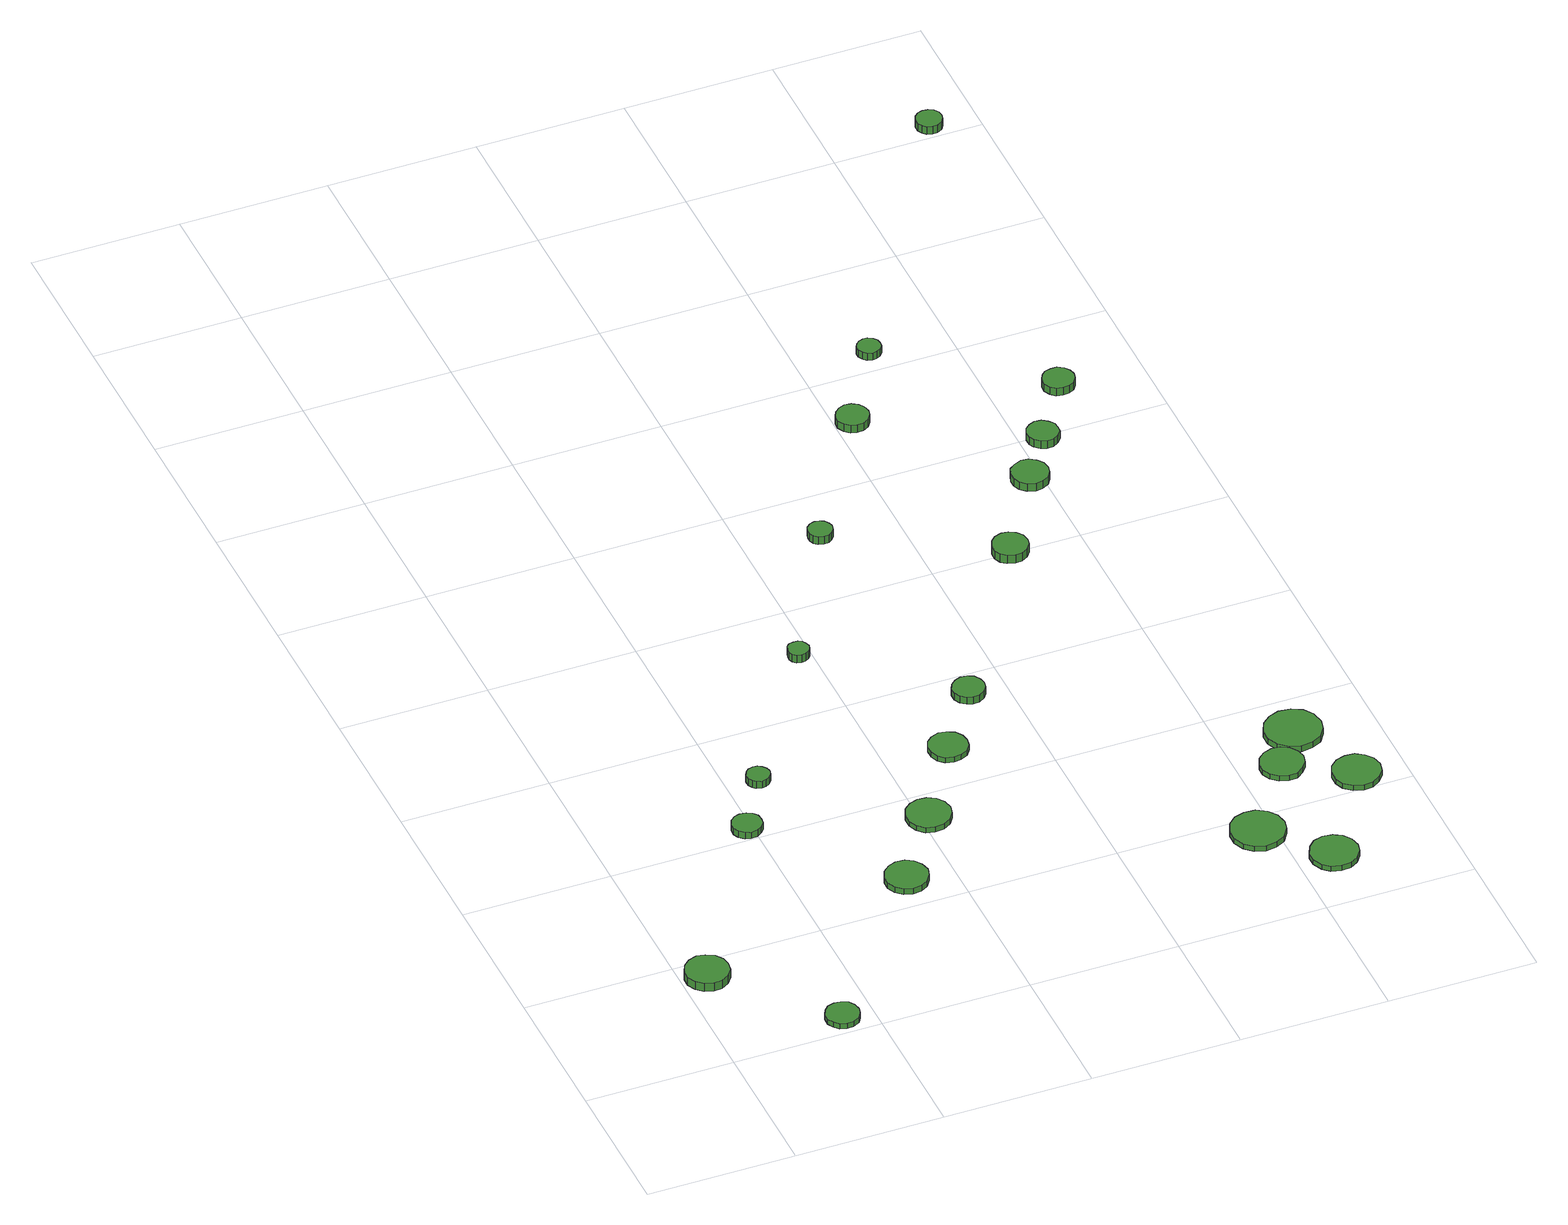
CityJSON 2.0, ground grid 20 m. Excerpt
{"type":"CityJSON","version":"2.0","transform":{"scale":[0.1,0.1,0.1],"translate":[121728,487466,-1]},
"CityObjects":{
"tree1":{"type":"SolitaryVegetationObject","attributes":{"function":"something"},"geometry":[{"type":"MultiSurface","lod":"1","boundaries":[[[0,1,2,3,4,5,6,7,8,9,10,11,12,13,14]],[[15,16,17,18,19,20,21,22,23,24,25,26,27,28,29]],[[0,29,28,1]],[[1,28,27,2]],[[2,27,26,3]],[[3,26,25,4]],[[4,25,24,5]],[[5,24,23,6]],[[6,23,22,7]],[[7,22,21,8]],[[8,21,20,9]],[[9,20,19,10]],[[10,19,18,11]],[[11,18,17,12]],[[12,17,16,13]],[[13,16,15,14]],[[14,15,29,0]]]}]},
"tree2":{"type":"SolitaryVegetationObject","attributes":{"function":"something"},"geometry":[{"type":"MultiSurface","lod":"1","boundaries":[[[30,31,32,33,34,35,36,37,38,39,40,41,42,43,44]],[[45,46,47,48,49,50,51,52,53,54,55,56,57,58,59]],[[30,59,58,31]],[[31,58,57,32]],[[32,57,56,33]],[[33,56,55,34]],[[34,55,54,35]],[[35,54,53,36]],[[36,53,52,37]],[[37,52,51,38]],[[38,51,50,39]],[[39,50,49,40]],[[40,49,48,41]],[[41,48,47,42]],[[42,47,46,43]],[[43,46,45,44]],[[44,45,59,30]]]}]},
"tree3":{"type":"SolitaryVegetationObject","attributes":{"function":"something"},"geometry":[{"type":"MultiSurface","lod":"1","boundaries":[[[60,61,62,63,64,65,66,67,68,69,70,71,72,73,74]],[[75,76,77,78,79,80,81,82,83,84,85,86,87,88,89]],[[60,89,88,61]],[[61,88,87,62]],[[62,87,86,63]],[[63,86,85,64]],[[64,85,84,65]],[[65,84,83,66]],[[66,83,82,67]],[[67,82,81,68]],[[68,81,80,69]],[[69,80,79,70]],[[70,79,78,71]],[[71,78,77,72]],[[72,77,76,73]],[[73,76,75,74]],[[74,75,89,60]]]}]},
"tree4":{"type":"SolitaryVegetationObject","attributes":{"function":"something"},"geometry":[{"type":"MultiSurface","lod":"1","boundaries":[[[90,91,92,93,94,95,96,97,98,99,100,101,102,103,104]],[[105,106,107,108,109,110,111,112,113,114,115,116,117,118,119]],[[90,119,118,91]],[[91,118,117,92]],[[92,117,116,93]],[[93,116,115,94]],[[94,115,114,95]],[[95,114,113,96]],[[96,113,112,97]],[[97,112,111,98]],[[98,111,110,99]],[[99,110,109,100]],[[100,109,108,101]],[[101,108,107,102]],[[102,107,106,103]],[[103,106,105,104]],[[104,105,119,90]]]}]},
"tree5":{"type":"SolitaryVegetationObject","attributes":{"function":"something"},"geometry":[{"type":"MultiSurface","lod":"1","boundaries":[[[120,121,122,123,124,125,126,127,128,129,130,131,132,133,134]],[[135,136,137,138,139,140,141,142,143,144,145,146,147,148,149]],[[120,149,148,121]],[[121,148,147,122]],[[122,147,146,123]],[[123,146,145,124]],[[124,145,144,125]],[[125,144,143,126]],[[126,143,142,127]],[[127,142,141,128]],[[128,141,140,129]],[[129,140,139,130]],[[130,139,138,131]],[[131,138,137,132]],[[132,137,136,133]],[[133,136,135,134]],[[134,135,149,120]]]}]},
"tree6":{"type":"SolitaryVegetationObject","attributes":{"function":"something"},"geometry":[{"type":"MultiSurface","lod":"1","boundaries":[[[150,151,152,153,154,155,156,157,158,159,160,161,162,163,164]],[[165,166,167,168,169,170,171,172,173,174,175,176,177,178,179]],[[150,179,178,151]],[[151,178,177,152]],[[152,177,176,153]],[[153,176,175,154]],[[154,175,174,155]],[[155,174,173,156]],[[156,173,172,157]],[[157,172,171,158]],[[158,171,170,159]],[[159,170,169,160]],[[160,169,168,161]],[[161,168,167,162]],[[162,167,166,163]],[[163,166,165,164]],[[164,165,179,150]]]}]},
"tree7":{"type":"SolitaryVegetationObject","attributes":{"function":"something"},"geometry":[{"type":"MultiSurface","lod":"1","boundaries":[[[180,181,182,183,184,185,186,187,188,189,190,191,192,193,194]],[[195,196,197,198,199,200,201,202,203,204,205,206,207,208,209]],[[180,209,208,181]],[[181,208,207,182]],[[182,207,206,183]],[[183,206,205,184]],[[184,205,204,185]],[[185,204,203,186]],[[186,203,202,187]],[[187,202,201,188]],[[188,201,200,189]],[[189,200,199,190]],[[190,199,198,191]],[[191,198,197,192]],[[192,197,196,193]],[[193,196,195,194]],[[194,195,209,180]]]}]},
"tree8":{"type":"SolitaryVegetationObject","attributes":{"function":"something"},"geometry":[{"type":"MultiSurface","lod":"1","boundaries":[[[210,211,212,213,214,215,216,217,218,219,220,221,222,223,224]],[[225,226,227,228,229,230,231,232,233,234,235,236,237,238,239]],[[210,239,238,211]],[[211,238,237,212]],[[212,237,236,213]],[[213,236,235,214]],[[214,235,234,215]],[[215,234,233,216]],[[216,233,232,217]],[[217,232,231,218]],[[218,231,230,219]],[[219,230,229,220]],[[220,229,228,221]],[[221,228,227,222]],[[222,227,226,223]],[[223,226,225,224]],[[224,225,239,210]]]}]},
"tree9":{"type":"SolitaryVegetationObject","attributes":{"function":"something"},"geometry":[{"type":"MultiSurface","lod":"1","boundaries":[[[240,241,242,243,244,245,246,247,248,249,250,251,252,253,254]],[[255,256,257,258,259,260,261,262,263,264,265,266,267,268,269]],[[240,269,268,241]],[[241,268,267,242]],[[242,267,266,243]],[[243,266,265,244]],[[244,265,264,245]],[[245,264,263,246]],[[246,263,262,247]],[[247,262,261,248]],[[248,261,260,249]],[[249,260,259,250]],[[250,259,258,251]],[[251,258,257,252]],[[252,257,256,253]],[[253,256,255,254]],[[254,255,269,240]]]}]},
"tree10":{"type":"SolitaryVegetationObject","attributes":{"function":"something"},"geometry":[{"type":"MultiSurface","lod":"1","boundaries":[[[270,271,272,273,274,275,276,277,278,279,280,281,282,283,284]],[[285,286,287,288,289,290,291,292,293,294,295,296,297,298,299]],[[270,299,298,271]],[[271,298,297,272]],[[272,297,296,273]],[[273,296,295,274]],[[274,295,294,275]],[[275,294,293,276]],[[276,293,292,277]],[[277,292,291,278]],[[278,291,290,279]],[[279,290,289,280]],[[280,289,288,281]],[[281,288,287,282]],[[282,287,286,283]],[[283,286,285,284]],[[284,285,299,270]]]}]},
"tree11":{"type":"SolitaryVegetationObject","attributes":{"function":"something"},"geometry":[{"type":"MultiSurface","lod":"1","boundaries":[[[300,301,302,303,304,305,306,307,308,309,310,311,312,313,314]],[[315,316,317,318,319,320,321,322,323,324,325,326,327,328,329]],[[300,329,328,301]],[[301,328,327,302]],[[302,327,326,303]],[[303,326,325,304]],[[304,325,324,305]],[[305,324,323,306]],[[306,323,322,307]],[[307,322,321,308]],[[308,321,320,309]],[[309,320,319,310]],[[310,319,318,311]],[[311,318,317,312]],[[312,317,316,313]],[[313,316,315,314]],[[314,315,329,300]]]}]},
"tree12":{"type":"SolitaryVegetationObject","attributes":{"function":"something"},"geometry":[{"type":"MultiSurface","lod":"1","boundaries":[[[330,331,332,333,334,335,336,337,338,339,340,341,342,343,344]],[[345,346,347,348,349,350,351,352,353,354,355,356,357,358,359]],[[330,359,358,331]],[[331,358,357,332]],[[332,357,356,333]],[[333,356,355,334]],[[334,355,354,335]],[[335,354,353,336]],[[336,353,352,337]],[[337,352,351,338]],[[338,351,350,339]],[[339,350,349,340]],[[340,349,348,341]],[[341,348,347,342]],[[342,347,346,343]],[[343,346,345,344]],[[344,345,359,330]]]}]},
"tree13":{"type":"SolitaryVegetationObject","attributes":{"function":"something"},"geometry":[{"type":"MultiSurface","lod":"1","boundaries":[[[360,361,362,363,364,365,366,367,368,369,370,371,372,373,374]],[[375,376,377,378,379,380,381,382,383,384,385,386,387,388,389]],[[360,389,388,361]],[[361,388,387,362]],[[362,387,386,363]],[[363,386,385,364]],[[364,385,384,365]],[[365,384,383,366]],[[366,383,382,367]],[[367,382,381,368]],[[368,381,380,369]],[[369,380,379,370]],[[370,379,378,371]],[[371,378,377,372]],[[372,377,376,373]],[[373,376,375,374]],[[374,375,389,360]]]}]},
"tree14":{"type":"SolitaryVegetationObject","attributes":{"function":"something"},"geometry":[{"type":"MultiSurface","lod":"1","boundaries":[[[390,391,392,393,394,395,396,397,398,399,400,401,402,403,404]],[[405,406,407,408,409,410,411,412,413,414,415,416,417,418,419]],[[390,419,418,391]],[[391,418,417,392]],[[392,417,416,393]],[[393,416,415,394]],[[394,415,414,395]],[[395,414,413,396]],[[396,413,412,397]],[[397,412,411,398]],[[398,411,410,399]],[[399,410,409,400]],[[400,409,408,401]],[[401,408,407,402]],[[402,407,406,403]],[[403,406,405,404]],[[404,405,419,390]]]}]},
"tree15":{"type":"SolitaryVegetationObject","attributes":{"function":"something"},"geometry":[{"type":"MultiSurface","lod":"1","boundaries":[[[420,421,422,423,424,425,426,427,428,429,430,431,432,433,434]],[[435,436,437,438,439,440,441,442,443,444,445,446,447,448,449]],[[420,449,448,421]],[[421,448,447,422]],[[422,447,446,423]],[[423,446,445,424]],[[424,445,444,425]],[[425,444,443,426]],[[426,443,442,427]],[[427,442,441,428]],[[428,441,440,429]],[[429,440,439,430]],[[430,439,438,431]],[[431,438,437,432]],[[432,437,436,433]],[[433,436,435,434]],[[434,435,449,420]]]}]},
"tree16":{"type":"SolitaryVegetationObject","attributes":{"function":"something"},"geometry":[{"type":"MultiSurface","lod":"1","boundaries":[[[450,451,452,453,454,455,456,457,458,459,460,461,462,463,464]],[[465,466,467,468,469,470,471,472,473,474,475,476,477,478,479]],[[450,479,478,451]],[[451,478,477,452]],[[452,477,476,453]],[[453,476,475,454]],[[454,475,474,455]],[[455,474,473,456]],[[456,473,472,457]],[[457,472,471,458]],[[458,471,470,459]],[[459,470,469,460]],[[460,469,468,461]],[[461,468,467,462]],[[462,467,466,463]],[[463,466,465,464]],[[464,465,479,450]]]}]},
"tree17":{"type":"SolitaryVegetationObject","attributes":{"function":"something"},"geometry":[{"type":"MultiSurface","lod":"1","boundaries":[[[480,481,482,483,484,485,486,487,488,489,490,491,492,493,494]],[[495,496,497,498,499,500,501,502,503,504,505,506,507,508,509]],[[480,509,508,481]],[[481,508,507,482]],[[482,507,506,483]],[[483,506,505,484]],[[484,505,504,485]],[[485,504,503,486]],[[486,503,502,487]],[[487,502,501,488]],[[488,501,500,489]],[[489,500,499,490]],[[490,499,498,491]],[[491,498,497,492]],[[492,497,496,493]],[[493,496,495,494]],[[494,495,509,480]]]}]},
"tree18":{"type":"SolitaryVegetationObject","attributes":{"function":"something"},"geometry":[{"type":"MultiSurface","lod":"1","boundaries":[[[510,511,512,513,514,515,516,517,518,519,520,521,522,523,524]],[[525,526,527,528,529,530,531,532,533,534,535,536,537,538,539]],[[510,539,538,511]],[[511,538,537,512]],[[512,537,536,513]],[[513,536,535,514]],[[514,535,534,515]],[[515,534,533,516]],[[516,533,532,517]],[[517,532,531,518]],[[518,531,530,519]],[[519,530,529,520]],[[520,529,528,521]],[[521,528,527,522]],[[522,527,526,523]],[[523,526,525,524]],[[524,525,539,510]]]}]},
"tree19":{"type":"SolitaryVegetationObject","attributes":{"function":"something"},"geometry":[{"type":"MultiSurface","lod":"1","boundaries":[[[540,541,542,543,544,545,546,547,548,549,550,551,552,553,554]],[[555,556,557,558,559,560,561,562,563,564,565,566,567,568,569]],[[540,569,568,541]],[[541,568,567,542]],[[542,567,566,543]],[[543,566,565,544]],[[544,565,564,545]],[[545,564,563,546]],[[546,563,562,547]],[[547,562,561,548]],[[548,561,560,549]],[[549,560,559,550]],[[550,559,558,551]],[[551,558,557,552]],[[552,557,556,553]],[[553,556,555,554]],[[554,555,569,540]]]}]},
"tree20":{"type":"SolitaryVegetationObject","attributes":{"function":"something"},"geometry":[{"type":"MultiSurface","lod":"1","boundaries":[[[570,571,572,573,574,575,576,577,578,579,580,581,582,583,584]],[[585,586,587,588,589,590,591,592,593,594,595,596,597,598,599]],[[570,599,598,571]],[[571,598,597,572]],[[572,597,596,573]],[[573,596,595,574]],[[574,595,594,575]],[[575,594,593,576]],[[576,593,592,577]],[[577,592,591,578]],[[578,591,590,579]],[[579,590,589,580]],[[580,589,588,581]],[[581,588,587,582]],[[582,587,586,583]],[[583,586,585,584]],[[584,585,599,570]]]}]},
"tree21":{"type":"SolitaryVegetationObject","attributes":{"function":"something"},"geometry":[{"type":"MultiSurface","lod":"1","boundaries":[[[600,601,602,603,604,605,606,607,608,609,610,611,612,613,614]],[[615,616,617,618,619,620,621,622,623,624,625,626,627,628,629]],[[600,629,628,601]],[[601,628,627,602]],[[602,627,626,603]],[[603,626,625,604]],[[604,625,624,605]],[[605,624,623,606]],[[606,623,622,607]],[[607,622,621,608]],[[608,621,620,609]],[[609,620,619,610]],[[610,619,618,611]],[[611,618,617,612]],[[612,617,616,613]],[[613,616,615,614]],[[614,615,629,600]]]}]},
"tree22":{"type":"SolitaryVegetationObject","attributes":{"function":"something"},"geometry":[{"type":"MultiSurface","lod":"1","boundaries":[[[630,631,632,633,634,635,636,637,638,639,640,641,642,643,644]],[[645,646,647,648,649,650,651,652,653,654,655,656,657,658,659]],[[630,659,658,631]],[[631,658,657,632]],[[632,657,656,633]],[[633,656,655,634]],[[634,655,654,635]],[[635,654,653,636]],[[636,653,652,637]],[[637,652,651,638]],[[638,651,650,639]],[[639,650,649,640]],[[640,649,648,641]],[[641,648,647,642]],[[642,647,646,643]],[[643,646,645,644]],[[644,645,659,630]]]}]}
},
"vertices":[
[62,167,21],[60,178,21],[53,188,21],[42,194,21],[31,196,21],[19,192,21],[10,184,21],[5,173,21],[5,161,21],[10,150,21],[19,142,21],[31,138,21],[42,139,21],[53,145,21],[60,155,21],[60,155,8],[53,145,8],[42,139,8],[31,138,8],[19,142,8],[10,150,8],[5,161,8],[5,173,8],[10,184,8],[19,192,8],[31,196,8],[42,194,8],[53,188,8],[60,178,8],[62,167,8],
[181,29,15],[179,38,15],[174,46,15],[165,50,15],[156,51,15],[147,48,15],[141,42,15],[137,34,15],[137,24,15],[141,16,15],[147,10,15],[156,7,15],[165,8,15],[174,12,15],[179,20,15],[179,20,7],[174,12,7],[165,8,7],[156,7,7],[147,10,7],[141,16,7],[137,24,7],[137,34,7],[141,42,7],[147,48,7],[156,51,7],[165,50,7],[174,46,7],[179,38,7],[181,29,7],
[212,420,17],[211,429,17],[206,435,17],[199,439,17],[190,440,17],[183,438,17],[176,432,17],[173,425,17],[173,416,17],[176,409,17],[183,403,17],[190,401,17],[199,402,17],[206,406,17],[211,412,17],[211,412,7],[206,406,7],[199,402,7],[190,401,7],[183,403,7],[176,409,7],[173,416,7],[173,425,7],[176,432,7],[183,438,7],[190,440,7],[199,439,7],[206,435,7],[211,429,7],[212,420,7],
[258,504,18],[256,510,18],[252,515,18],[247,518,18],[241,519,18],[234,517,18],[230,513,18],[227,507,18],[227,500,18],[230,494,18],[234,490,18],[241,488,18],[247,489,18],[252,492,18],[256,497,18],[256,497,7],[252,492,7],[247,489,7],[241,488,7],[234,490,7],[230,494,7],[227,500,7],[227,507,7],[230,513,7],[234,517,7],[241,519,7],[247,518,7],[252,515,7],[256,510,7],[258,504,7],
[366,250,16],[363,262,16],[356,272,16],[346,278,16],[334,279,16],[323,275,16],[314,267,16],[309,256,16],[309,244,16],[314,233,16],[323,225,16],[334,222,16],[346,223,16],[356,229,16],[363,239,16],[363,239,7],[356,229,7],[346,223,7],[334,222,7],[323,225,7],[314,233,7],[309,244,7],[309,256,7],[314,267,7],[323,275,7],[334,279,7],[346,278,7],[356,272,7],[363,262,7],[366,250,7],
[440,354,15],[437,367,15],[430,377,15],[419,383,15],[407,384,15],[395,380,15],[386,372,15],[381,361,15],[381,348,15],[386,337,15],[395,328,15],[407,325,15],[419,326,15],[430,332,15],[437,342,15],[437,342,7],[430,332,7],[419,326,7],[407,325,7],[395,328,7],[386,337,7],[381,348,7],[381,361,7],[386,372,7],[395,380,7],[407,384,7],[419,383,7],[430,377,7],[437,367,7],[440,354,7],
[395,706,25],[393,712,25],[390,717,25],[385,720,25],[379,720,25],[373,719,25],[369,715,25],[367,709,25],[367,703,25],[369,698,25],[373,694,25],[379,692,25],[385,693,25],[390,696,25],[393,700,25],[393,700,13],[390,696,13],[385,693,13],[379,692,13],[373,694,13],[369,698,13],[367,703,13],[367,709,13],[369,715,13],[373,719,13],[379,720,13],[385,720,13],[390,717,13],[393,712,13],[395,706,13],
[510,470,15],[508,480,15],[502,489,15],[492,494,15],[482,496,15],[471,492,15],[463,485,15],[459,475,15],[459,464,15],[463,454,15],[471,447,15],[482,444,15],[492,445,15],[502,450,15],[508,459,15],[508,459,7],[502,450,7],[492,445,7],[482,444,7],[471,447,7],[463,454,7],[459,464,7],[459,475,7],[463,485,7],[471,492,7],[482,496,7],[492,494,7],[502,489,7],[508,480,7],[510,470,7],
[572,563,18],[570,571,18],[565,579,18],[557,583,18],[548,584,18],[540,581,18],[533,575,18],[529,567,18],[529,558,18],[533,550,18],[540,544,18],[548,541,18],[557,542,18],[565,547,18],[570,554,18],[570,554,7],[565,547,7],[557,542,7],[548,541,7],[540,544,7],[533,550,7],[529,558,7],[529,567,7],[533,575,7],[540,581,7],[548,584,7],[557,583,7],[565,579,7],[570,571,7],[572,563,7],
[514,917,23],[512,923,23],[508,929,23],[503,932,23],[496,933,23],[489,931,23],[484,926,23],[482,920,23],[482,913,23],[484,907,23],[489,903,23],[496,901,23],[503,901,23],[508,905,23],[512,910,23],[512,910,11],[508,905,11],[503,901,11],[496,901,11],[489,903,11],[484,907,11],[482,913,11],[482,920,11],[484,926,11],[489,931,11],[496,933,11],[503,932,11],[508,929,11],[512,923,11],[514,917,11],
[813,168,15],[810,183,15],[801,195,15],[788,203,15],[773,204,15],[759,200,15],[748,190,15],[742,176,15],[742,161,15],[748,147,15],[759,137,15],[773,132,15],[788,134,15],[801,141,15],[810,154,15],[810,154,7],[801,141,7],[788,134,7],[773,132,7],[759,137,7],[748,147,7],[742,161,7],[742,176,7],[748,190,7],[759,200,7],[773,204,7],[788,203,7],[801,195,7],[810,183,7],[813,168,7],
[880,91,15],[877,104,15],[869,115,15],[858,121,15],[845,123,15],[832,119,15],[823,110,15],[817,98,15],[817,85,15],[823,72,15],[832,64,15],[845,60,15],[858,61,15],[869,68,15],[877,78,15],[877,78,7],[869,68,7],[858,61,7],[845,60,7],[832,64,7],[823,72,7],[817,85,7],[817,98,7],[823,110,7],[832,119,7],[845,123,7],[858,121,7],[869,115,7],[877,104,7],[880,91,7],
[885,279,15],[882,291,15],[875,301,15],[865,307,15],[853,308,15],[841,304,15],[832,296,15],[827,285,15],[827,273,15],[832,262,15],[841,254,15],[853,250,15],[865,251,15],[875,258,15],[882,267,15],[882,267,7],[875,258,7],[865,251,7],[853,250,7],[841,254,7],[832,262,7],[827,273,7],[827,285,7],[832,296,7],[841,304,7],[853,308,7],[865,307,7],[875,301,7],[882,291,7],[885,279,7],
[727,795,26],[725,805,26],[719,813,26],[710,818,26],[701,819,26],[691,816,26],[684,809,26],[680,800,26],[680,790,26],[684,781,26],[691,775,26],[701,772,26],[710,773,26],[719,778,26],[725,786,26],[725,786,13],[719,778,13],[710,773,13],[701,772,13],[691,775,13],[684,781,13],[680,790,13],[680,800,13],[684,809,13],[691,816,13],[701,819,13],[710,818,13],[719,813,13],[725,805,13],[727,795,13],
[645,1115,19],[643,1124,19],[638,1131,19],[630,1136,19],[621,1137,19],[613,1134,19],[606,1128,19],[602,1120,19],[602,1111,19],[606,1102,19],[613,1096,19],[621,1094,19],[630,1095,19],[638,1099,19],[643,1106,19],[643,1106,7],[638,1099,7],[630,1095,7],[621,1094,7],[613,1096,7],[606,1102,7],[602,1111,7],[602,1120,7],[606,1128,7],[613,1134,7],[621,1137,7],[630,1136,7],[638,1131,7],[643,1124,7],[645,1115,7],
[931,334,16],[928,350,16],[919,363,16],[905,370,16],[889,372,16],[875,367,16],[863,357,16],[856,342,16],[856,327,16],[863,312,16],[875,302,16],[889,297,16],[905,299,16],[919,306,16],[928,319,16],[928,319,7],[919,306,7],[905,299,7],[889,297,7],[875,302,7],[863,312,7],[856,327,7],[856,342,7],[863,357,7],[875,367,7],[889,372,7],[905,370,7],[919,363,7],[928,350,7],[931,334,7],
[967,229,15],[964,242,15],[956,252,15],[945,259,15],[932,260,15],[919,256,15],[909,247,15],[904,235,15],[904,222,15],[909,210,15],[919,201,15],[932,197,15],[945,198,15],[956,205,15],[964,215,15],[964,215,7],[956,205,7],[945,198,7],[932,197,7],[919,201,7],[909,210,7],[904,222,7],[904,235,7],[909,247,7],[919,256,7],[932,260,7],[945,259,7],[956,252,7],[964,242,7],[967,229,7],
[809,926,19],[807,936,19],[801,944,19],[792,950,19],[782,951,19],[772,947,19],[764,941,19],[760,931,19],[760,921,19],[764,912,19],[772,905,19],[782,901,19],[792,903,19],[801,908,19],[807,916,19],[807,916,7],[801,908,7],[792,903,7],[782,901,7],[772,905,7],[764,912,7],[760,921,7],[760,931,7],[764,941,7],[772,947,7],[782,951,7],[792,950,7],[801,944,7],[807,936,7],[809,926,7],
[710,1234,19],[709,1240,19],[705,1245,19],[699,1249,19],[693,1249,19],[687,1247,19],[682,1243,19],[679,1237,19],[679,1231,19],[682,1225,19],[687,1220,19],[693,1218,19],[699,1219,19],[705,1222,19],[709,1227,19],[709,1227,8],[705,1222,8],[699,1219,8],[693,1218,8],[687,1220,8],[682,1225,8],[679,1231,8],[679,1237,8],[682,1243,8],[687,1247,8],[693,1249,8],[699,1249,8],[705,1245,8],[709,1240,8],[710,1234,8],
[851,996,18],[850,1004,18],[844,1011,18],[837,1016,18],[828,1017,18],[820,1014,18],[813,1008,18],[810,1000,18],[810,991,18],[813,984,18],[820,978,18],[828,975,18],[837,976,18],[844,980,18],[850,987,18],[850,987,6],[844,980,6],[837,976,6],[828,975,6],[820,978,6],[813,984,6],[810,991,6],[810,1000,6],[813,1008,6],[820,1014,6],[828,1017,6],[837,1016,6],[844,1011,6],[850,1004,6],[851,996,6],
[910,1086,18],[908,1094,18],[903,1101,18],[895,1106,18],[887,1106,18],[878,1104,18],[872,1098,18],[868,1090,18],[868,1081,18],[872,1073,18],[878,1067,18],[887,1065,18],[895,1066,18],[903,1070,18],[908,1077,18],[908,1077,6],[903,1070,6],[895,1066,6],[887,1065,6],[878,1067,6],[872,1073,6],[868,1081,6],[868,1090,6],[872,1098,6],[878,1104,6],[887,1106,6],[895,1106,6],[903,1101,6],[908,1094,6],[910,1086,6],
[951,1615,25],[950,1622,25],[946,1628,25],[939,1631,25],[932,1632,25],[925,1630,25],[920,1625,25],[917,1619,25],[917,1611,25],[920,1605,25],[925,1600,25],[932,1598,25],[939,1598,25],[946,1602,25],[950,1608,25],[950,1608,13],[946,1602,13],[939,1598,13],[932,1598,13],[925,1600,13],[920,1605,13],[917,1611,13],[917,1619,13],[920,1625,13],[925,1630,13],[932,1632,13],[939,1631,13],[946,1628,13],[950,1622,13],[951,1615,13]
]}
